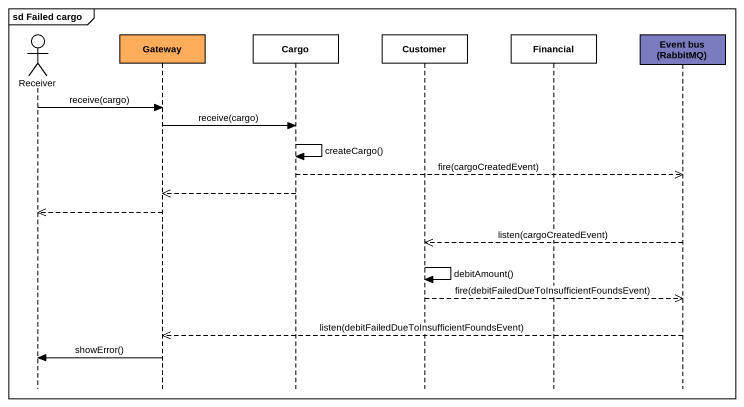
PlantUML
@startuml
mainframe sd Failed cargo
hide footbox
actor Receiver
participant Gateway #FFAD5B
participant Cargo
participant Customer
participant Financial
participant "Event bus (RabbitMQ)" as Event_bus_RabbitMQ #7B7BC0

Receiver -> Gateway : receive(cargo)
Gateway -> Cargo : receive(cargo)
Cargo -> Cargo : createCargo()
Cargo -->> Event_bus_RabbitMQ : fire(cargoCreatedEvent)
Cargo -->> Gateway
Gateway -->> Receiver
Event_bus_RabbitMQ -->> Customer : listen(cargoCreatedEvent)
Customer -> Customer : debitAmount()
Customer -->> Event_bus_RabbitMQ : fire(debitFailedDueToInsufficientFoundsEvent)
Event_bus_RabbitMQ -->> Gateway : listen(debitFailedDueToInsufficientFoundsEvent)
Gateway -> Receiver : showError()
@enduml
